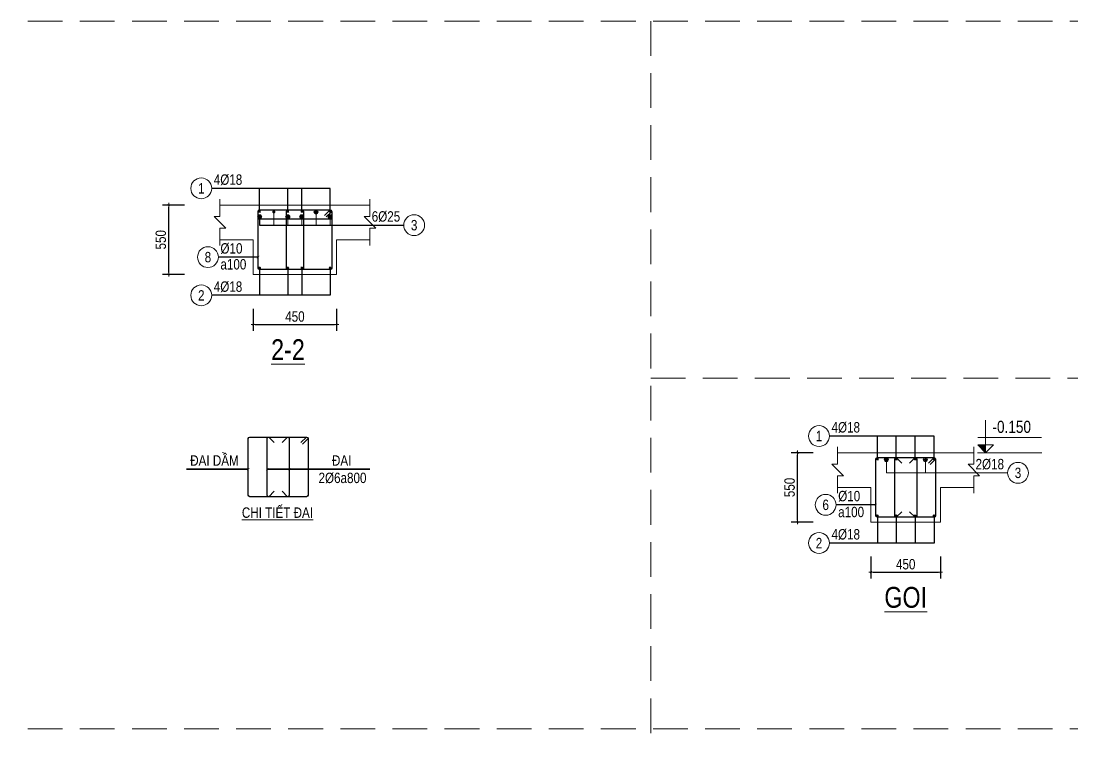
# Model space of a CAD drawing. Header units: millimetres. Extents: x 397144 to 10081729, y 99180 to 1327802.
# Drawn here: x 5054463 to 5069591, y 691481 to 701888 of the extents above; entities that cross this region are included whole.
import ezdxf
from ezdxf.enums import TextEntityAlignment as Align

# ---------------------------------------------------------------- set-up
doc = ezdxf.new("R2010")
doc.units = ezdxf.units.MM
doc.header["$PDSIZE"] = -10
doc.linetypes.add('HIDDEN', pattern=[0.375, 0.25, -0.125])
doc.layers.get('0').update_dxf_attribs({"linetype": 'CONTINUOUS'})
doc.layers.get('Defpoints').update_dxf_attribs({"color": 12, "linetype": 'CONTINUOUS'})
for name, color, linetype, lineweight in [('kata_dim', 8, 'CONTINUOUS', 13), ('kata_net khuat', 9, 'HIDDEN', 5), ('kata_net manh', 8, 'CONTINUOUS', 5), ('kata_net thay', 4, 'CONTINUOUS', 20), ('kata_text', 7, 'CONTINUOUS', 20), ('kata_thep chu', 1, 'CONTINUOUS', 35), ('kata_thep dai', 220, 'CONTINUOUS', 25)]:
    doc.layers.add(name, color=color, linetype=linetype, lineweight=lineweight)
doc.styles.add('kata_text', font='arial.ttf', dxfattribs={"width": 0.8})
doc.styles.add('Star-HelCon', font='VHELVCN_0.TTF')
doc.dimstyles.new('kata_dim_30', dxfattribs={"dimscale": 60, "dimtxt": 2.5, "dimasz": 0.5, "dimexe": 1.5, "dimexo": 2.5, "dimtad": 1, "dimdec": 0, "dimlfac": 0.5, "dimzin": 0, "dimdsep": 46, "dimtxsty": 'kata_text', "dimblk": 'kata_block_ArchTick', "dimcen": 0.09, "dimdle": 1.2, "dimclrd": 8, "dimclre": 8, "dimclrt": 3, "dimadec": 0, "dimazin": 0, "dimtfac": 1, "dimtdec": 0, "dimtix": 1, "dimtofl": 0, "dimtmove": 0, "dimatfit": 3, "dimfxl": 3.75, "dimfxlon": 1, "dimtolj": 1, "dimtzin": 0, "dimarcsym": 0})
doc.dimstyles.new('kata_dim_70', dxfattribs={"dimscale": 70, "dimtxt": 2.15, "dimasz": 0.5, "dimexe": 1, "dimexo": 2, "dimtad": 1, "dimdec": 0, "dimrnd": 5, "dimzin": 0, "dimdsep": 46, "dimtxsty": 'Star-HelCon', "dimblk": 'kata_block_ArchTick', "dimcen": 0.09, "dimdle": 1.2, "dimclrd": 8, "dimclre": 8, "dimclrt": 3, "dimadec": 0, "dimazin": 0, "dimtfac": 1, "dimtdec": 0, "dimtix": 1, "dimtmove": 2, "dimatfit": 3, "dimfxl": 3.75, "dimfxlon": 1, "dimtolj": 1, "dimtzin": 0, "dimarcsym": 0})

# ---------------------------------------------------------------- blocks, each defined once
blk = doc.blocks.new('kata_block_ArchTick')
at = {"color": 8}
blk.add_line((1, 0), (-1, 0), dxfattribs=at)
at = {"color": 8, "const_width": 0.15}
blk.add_lwpolyline([(-0.5, -0.5), (0.5, 0.5)], dxfattribs=at)
blk = doc.blocks.new('*D344')
at = {"layer": 'Defpoints', "color": 0, "transparency": 16777216}
for p in [(5066697.676156554, 694673.9526233418), (5067697.676156554, 694673.9526233418), (5067697.676156554, 693953.9526233418)]:
    blk.add_point(p, dxfattribs=at)
at = {"layer": 'kata_dim', "color": 8, "lineweight": -2, "transparency": 16777216}
for p, q in [((5066697.676156554, 694178.9526233418), (5066697.676156554, 693863.9526233418)), ((5067697.676156554, 694178.9526233418), (5067697.676156554, 693863.9526233418)), ((5066727.676156554, 693953.9526233418), (5067667.676156554, 693953.9526233418))]:
    blk.add_line(p, q, dxfattribs=at)
at = {"layer": 'kata_dim', "color": 8, "lineweight": -2, "transparency": 16777216, "xscale": 30, "yscale": 30, "zscale": 30, "rotation": 180}
blk.add_blockref('kata_block_ArchTick', (5066697.676156554, 693953.9526233418), dxfattribs=at)
at = {"layer": 'kata_dim', "color": 8, "lineweight": -2, "transparency": 16777216, "xscale": 30, "yscale": 30, "zscale": 30}
blk.add_blockref('kata_block_ArchTick', (5067697.676156554, 693953.9526233418), dxfattribs=at)
at = {"layer": 'kata_dim', "color": 3, "transparency": 16777216, "insert": (5067197.676156554, 694068.0385715001), "char_height": 150, "attachment_point": 5, "style": 'kata_text'}
blk.add_mtext('\\A1;450', dxfattribs=at)
blk = doc.blocks.new('kata_block_THEP')
at = {"layer": 'kata_thep chu', "color": 0}
for p, q in [((-0.5, 0), (0.5, 0)), ((-0.3535533905960619, 0.353553390592424), (0.3535533905960619, -0.353553390592424)), ((0.3535533905960619, 0.353553390592424), (-0.3535533905960619, -0.353553390592424)), ((0, 0.5), (0, -0.5))]:
    blk.add_line(p, q, dxfattribs=at)
at = {"layer": 'kata_thep chu', "color": 0, "const_width": 0.08333333333333334}
blk.add_lwpolyline([(-0.5, -1.818989403545856e-12, 1), (0.5000000000145519, -1.818989403545856e-12, 1), (-0.5, -1.818989403545856e-12, 1)], format="xyb", dxfattribs=at)
blk = doc.blocks.new('*U12')
blk.add_circle((-2.5, 0), 2.5)
at = {"layer": 'kata_text', "color": 3, "style": 'kata_text', "width": 0.8}
blk.add_attdef('DK1', (0.5, 0.8455043070534884), '', height=2.5, dxfattribs=at)
at = {"layer": 'kata_text', "color": 7, "style": 'kata_text', "width": 0.8}
blk.add_attdef('SH2', text='', height=2.5, dxfattribs=at).set_placement((-2.5, 0), align=Align.MIDDLE)
blk = doc.blocks.new('*U13')
blk.add_circle((-2.5, 0), 2.5)
at = {"layer": 'kata_text', "color": 3, "style": 'kata_text', "width": 0.8}
for tag, p in [('DK1', (0.5, 0.8455043070534884)), ('KC1', (0.5, -2.972544307831413))]:
    blk.add_attdef(tag, p, '', height=2.5, dxfattribs=at)
at = {"layer": 'kata_text', "color": 7, "style": 'kata_text', "width": 0.8}
blk.add_attdef('SH2', text='', height=2.5, dxfattribs=at).set_placement((-2.5, 0), align=Align.MIDDLE)
blk = doc.blocks.new('*D345')
at = {"layer": 'Defpoints', "color": 0, "transparency": 16777216}
for p in [(5065640.855554789, 695673.952623342), (5066856.85555477, 695673.952623342), (5066856.85555477, 694673.952623342)]:
    blk.add_point(p, dxfattribs=at)
at = {"layer": 'kata_dim', "color": 8, "lineweight": -2, "transparency": 16777216}
for p, q in [((5065865.855554789, 695673.952623342), (5065550.855554789, 695673.952623342)), ((5065640.855554789, 694703.952623342), (5065640.855554789, 695643.952623342)), ((5065865.855554789, 694673.952623342), (5065550.855554789, 694673.952623342))]:
    blk.add_line(p, q, dxfattribs=at)
at = {"layer": 'kata_dim', "color": 8, "lineweight": -2, "transparency": 16777216, "xscale": 30, "yscale": 30, "zscale": 30}
for p, rotation in [((5065640.855554789, 695673.952623342), 90), ((5065640.855554789, 694673.952623342), 270)]:
    blk.add_blockref('kata_block_ArchTick', p, dxfattribs=dict(at, rotation=rotation))
at = {"layer": 'kata_dim', "color": 3, "transparency": 16777216, "insert": (5065526.76960663, 695173.9526233404), "char_height": 150, "attachment_point": 5, "rotation": 90, "style": 'kata_text'}
blk.add_mtext('\\A1;550', dxfattribs=at)
blk = doc.blocks.new('*U11')
blk.add_circle((2.5, 0), 2.5)
at = {"layer": 'kata_text', "color": 3, "style": 'kata_text', "width": 0.8}
blk.add_attdef('DK2', text='', height=2.5, dxfattribs=at).set_placement((-0.85, 0.8455043070534884), align=Align.RIGHT)
at = {"layer": 'kata_text', "color": 7, "style": 'kata_text', "width": 0.8}
blk.add_attdef('SH3', text='', height=2.5, dxfattribs=at).set_placement((2.5, 0), align=Align.MIDDLE)
blk = doc.blocks.new('kata_block_TD')
at = {"color": 6, "linetype": 'ByBlock', "lineweight": -2, "style": 'kata_text', "width": 0.8}
blk.add_attdef('SECTDET2', text='', height=5, dxfattribs=at).set_placement((0, 7.970649532882817), align=Align.CENTER)
at = {"color": 0, "linetype": 'ByBlock', "lineweight": -2, "style": 'kata_text', "width": 0.8}
blk.add_attdef('SECTDET1', text='', height=5, dxfattribs=at).set_placement((0, 1.470649532882817), align=Align.CENTER)
at = {"color": 3, "lineweight": 25, "style": 'kata_text', "width": 0.8}
blk.add_attdef('SSCALE', text='', height=2.5, dxfattribs=at).set_placement((0, -3.998868953555331), align=Align.CENTER)
blk = doc.blocks.new('kata_block_CT')
blk.add_hatch(color=256).paths.add_polyline_path([(0, 1.596954857557648), (-1.612010908633238, 1.596954857557648), (0, 0)])
at = {"ltscale": 50}
h = blk.add_hatch(dxfattribs=at)
h.set_pattern_fill('ANSI31', color=8, scale=1.406250541793835, style=0)
h.set_pattern_definition([(45.00000000000001, (0, 5.456968210637569e-12), (-3.157122508925224, 3.157122508925225), [])])
h.paths.add_polyline_path([(0, 1.596954857557648), (0, 0), (1.612010908924276, 1.596954857557648)])
at = {"color": 8, "ltscale": 50}
for p, q in [((-1.592704896858777, 3.140833880479477), (11.46947077315417, 3.140833880479477)), ((11.56125648126181, 5.456968210637569e-12), (-1.63869572513795, 5.456968210637569e-12))]:
    blk.add_line(p, q, dxfattribs=at)
for points in [[(0, 6.69495074864426), (0, 0)], [(0, 0), (-1.612010908633238, 1.596954857557648), (0, 1.596954857557648)], [(0, 0), (1.612010908924276, 1.596954857557648), (0, 1.596954857557648)]]:
    blk.add_lwpolyline(points, dxfattribs=at)
at = {"color": 3, "style": 'kata_text', "width": 0.8}
blk.add_attdef('CT', (1.409564409346785, 4.068271311703938), '', height=2.5, dxfattribs=at)
blk = doc.blocks.new('*D725')
at = {"layer": 'Defpoints', "color": 0, "transparency": 16777216}
for p in [(5057805.622341624, 698239.4370741316), (5059005.622341624, 698239.4370741316), (5059005.622341624, 697519.4370741316)]:
    blk.add_point(p, dxfattribs=at)
at = {"layer": 'kata_dim', "color": 8, "lineweight": -2, "transparency": 16777216}
for p, q in [((5057805.622341624, 697744.4370741316), (5057805.622341624, 697429.4370741316)), ((5059005.622341624, 697744.4370741316), (5059005.622341624, 697429.4370741316)), ((5057835.622341624, 697519.4370741316), (5058975.622341624, 697519.4370741316))]:
    blk.add_line(p, q, dxfattribs=at)
at = {"layer": 'kata_dim', "color": 8, "lineweight": -2, "transparency": 16777216, "xscale": 30, "yscale": 30, "zscale": 30, "rotation": 180}
blk.add_blockref('kata_block_ArchTick', (5057805.622341624, 697519.4370741316), dxfattribs=at)
at = {"layer": 'kata_dim', "color": 8, "lineweight": -2, "transparency": 16777216, "xscale": 30, "yscale": 30, "zscale": 30}
blk.add_blockref('kata_block_ArchTick', (5059005.622341624, 697519.4370741316), dxfattribs=at)
at = {"layer": 'kata_dim', "color": 3, "transparency": 16777216, "insert": (5058405.622341624, 697633.5230222899), "char_height": 150, "attachment_point": 5, "style": 'kata_text'}
blk.add_mtext('\\A1;450', dxfattribs=at)
blk = doc.blocks.new('*D726')
at = {"layer": 'Defpoints', "color": 0, "transparency": 16777216}
for p in [(5056589.622341645, 699239.4370741318), (5057805.622341626, 699239.4370741318), (5057805.622341626, 698239.4370741318)]:
    blk.add_point(p, dxfattribs=at)
at = {"layer": 'kata_dim', "color": 8, "lineweight": -2, "transparency": 16777216}
for p, q in [((5056814.622341645, 699239.4370741318), (5056499.622341645, 699239.4370741318)), ((5056589.622341645, 698269.4370741318), (5056589.622341645, 699209.4370741318)), ((5056814.622341645, 698239.4370741318), (5056499.622341645, 698239.4370741318))]:
    blk.add_line(p, q, dxfattribs=at)
at = {"layer": 'kata_dim', "color": 8, "lineweight": -2, "transparency": 16777216, "xscale": 30, "yscale": 30, "zscale": 30}
for p, rotation in [((5056589.622341645, 699239.4370741318), 90), ((5056589.622341645, 698239.4370741318), 270)]:
    blk.add_blockref('kata_block_ArchTick', p, dxfattribs=dict(at, rotation=rotation))
at = {"layer": 'kata_dim', "color": 3, "transparency": 16777216, "insert": (5056475.536393486, 698739.4370741302), "char_height": 150, "attachment_point": 5, "rotation": 90, "style": 'kata_text'}
blk.add_mtext('\\A1;550', dxfattribs=at)
blk = doc.blocks.new('ct dai')
at = {"layer": 'kata_thep dai'}
for points in [[(3878222.79751323, -233111.3542104892), (3878302.79751323, -233031.3542104892, -0.414213562), (3878324.79751323, -233053.3542104892), (3878324.79751323, -233869.3542104892, -0.414213562), (3878302.79751323, -233891.3542104892), (3877486.79751323, -233891.3542104892, -0.414213562), (3877464.79751323, -233869.3542104892), (3877464.79751323, -233053.3542104892, -0.414213562), (3877486.79751323, -233031.3542104892), (3878302.79751323, -233031.3542104892, -0.414213562), (3878324.79751323, -233053.3542104892), (3878244.79751323, -233133.3542104892)], [(3877838.79751323, -233811.3542104892), (3877758.797513244, -233891.3542104892), (3877758.797513229, -233891.3542104892, -0.414213562), (3877736.797513229, -233869.3542104892), (3877736.797513229, -233053.3542104892, -0.414213562), (3877758.797513229, -233031.3542104892), (3877758.797513244, -233031.3542104892), (3877838.79751323, -233111.3542104891)], [(3878030.797513229, -233031.3542104892), (3878030.797513229, -233031.3542104892, -0.414213562), (3878052.797513229, -233053.3542104892), (3878052.797513229, -233869.3542104892, -0.414213562), (3878030.797513229, -233891.3542104892), (3878030.797513216, -233891.3542104892), (3877950.797513229, -233811.3542104892)], [(3877950.797513229, -233111.3542104891), (3878030.797513215, -233031.3542104891), (3878030.797513229, -233031.3542104892, -0.414213562), (3878052.797513229, -233053.3542104892), (3878052.797513229, -233053.3542104892)]]:
    blk.add_lwpolyline(points, format="xyb", dxfattribs=at)
at = {"layer": 'kata_text', "color": 3, "style": 'kata_text', "width": 0.8}
for s, p in [('ĐAI DẦM', (3876628.292, -233443.6895)), ('ĐAI', (3878668.859789761, -233443.6895)), ('2%%C6a800', (3878475.682289761, -233694.3863247983))]:
    blk.add_text(s, height=150, dxfattribs=at).set_placement(p)
at = {"layer": 'kata_text', "style": 'kata_text', "width": 0.8}
blk.add_text('%%UCHI TIẾT ĐAI', height=150, dxfattribs=at).set_placement((3877372.087289761, -234194.5625))
at = {"layer": 'kata_net manh'}
for points in [[(3877464.79751323, -233494.2937104892), (3876577.440513229, -233494.2937104892)], [(3877736.797513229, -233494.2937104892), (3878896.15451323, -233494.2937104892)], [(3878052.797513229, -233494.2937104892), (3879212.15451323, -233494.2937104892)]]:
    blk.add_leader(points, dimstyle='kata_dim_70', override={"dimasz": 0.5, "dimldrblk": 'ArchTick'}, dxfattribs=at)

msp = doc.modelspace()

# ---------------------------------------------------------------- linework, layer by layer
at = {"layer": 'kata_dim'}
for points in [[(5057325.622341624, 698656.1037407981), (5057325.622341624, 698906.1037407981), (5057408.955674958, 698906.1037407981), (5057242.289008291, 699072.7704074648), (5057325.622341624, 699072.7704074648), (5057325.622341624, 699322.7704074648)], [(5059485.622341624, 698656.1037407981), (5059485.622341624, 698906.1037407981), (5059568.955674958, 698906.1037407981), (5059402.289008291, 699072.7704074648), (5059485.622341624, 699072.7704074648), (5059485.622341624, 699322.7704074648)], [(5066217.676156554, 695090.6192900083), (5066217.676156554, 695340.6192900083), (5066301.009489888, 695340.6192900083), (5066134.342823221, 695507.2859566751), (5066217.676156554, 695507.2859566751), (5066217.676156554, 695757.2859566751)], [(5068177.676156554, 695090.6192900083), (5068177.676156554, 695340.6192900083), (5068261.009489888, 695340.6192900083), (5068094.342823221, 695507.2859566751), (5068177.676156554, 695507.2859566751), (5068177.676156554, 695757.2859566751)]]:
    msp.add_lwpolyline(points, dxfattribs=at)
at = {"layer": 'kata_net khuat', "ltscale": 2000}
for p, q in [((5029810.751794628, 701887.9984380889), (5078445.64699921, 701887.998438089)), ((5063528.088043902, 701887.998438089), (5063528.088043902, 680695.1847150068)), ((5063528.088043902, 696748.5055100753), (5078804.279007335, 696748.5055100754)), ((5029810.751794628, 691700.584296346), (5078445.64699921, 691700.5842963461))]:
    msp.add_line(p, q, dxfattribs=at)
at = {"layer": 'kata_net manh'}
for p, q in [((5058100.622341638, 699142.8204276542), (5058100.622341638, 698949.4370741316)), ((5058709.622341638, 699108.2109276544), (5058709.622341638, 698949.4370741316)), ((5057897.622341624, 699039.4370741316), (5057897.622341624, 698949.4370741316)), ((5058302.490564929, 699039.4370741316), (5058302.490564929, 698949.4370741316)), ((5058503.517564929, 699039.4370741316), (5058503.517564929, 698949.4370741316)), ((5058913.622341624, 699039.4370741316), (5058913.622341624, 698949.4370741316)), ((5066918.930003824, 695547.3378375695), (5066919.747379845, 695383.9526233418)), ((5067480.597879845, 695542.7264768647), (5067480.597879845, 695383.9526233418)), ((5066919.747379845, 695383.9526233418), (5068664.058911643, 695383.9526233418))]:
    msp.add_line(p, q, dxfattribs=at)
for centre in [(5057897.622341624, 699069.4370741316), (5058302.490564929, 699069.4370741316), (5058503.517564929, 699069.4370741316), (5058709.622341638, 699138.2109276544), (5058913.622341624, 699069.4370741316), (5066918.595879844, 695577.3359768646), (5067480.597879845, 695572.7264768647)]:
    msp.add_circle(centre, 30, dxfattribs=at)
at = {"layer": 'kata_net thay'}
for p, q in [((5057325.622341624, 699239.4370741316), (5059485.622341624, 699239.4370741316)), ((5066217.676156554, 695673.9526233418), (5068177.676156554, 695673.9526233418))]:
    msp.add_line(p, q, dxfattribs=at)
for points in [[(5057325.622341624, 698739.4370741316), (5057805.622341624, 698739.4370741316), (5057805.622341624, 698239.4370741316), (5059005.622341624, 698239.4370741316), (5059005.622341624, 698739.4370741316), (5059485.622341624, 698739.4370741316)], [(5066217.676156554, 695173.9526233418), (5066697.676156554, 695173.9526233418), (5066697.676156554, 694673.9526233418), (5067697.676156554, 694673.9526233418), (5067697.676156554, 695173.9526233418), (5068177.676156554, 695173.9526233418)]]:
    msp.add_lwpolyline(points, dxfattribs=at)
at = {"layer": 'kata_thep dai'}
msp.add_line((5057875.622341624, 699038.2209276544), (5058935.622341624, 699038.2209276544), dxfattribs=at)
for points in [[(5058833.622341624, 699089.4370741316), (5058913.622341624, 699169.4370741316, -0.414213562), (5058935.622341624, 699147.4370741316), (5058935.622341624, 698331.4370741316, -0.414213562), (5058913.622341624, 698309.4370741316), (5057897.622341624, 698309.4370741316, -0.414213562), (5057875.622341624, 698331.4370741316), (5057875.622341624, 699147.4370741316, -0.414213562), (5057897.622341624, 699169.4370741316), (5058913.622341624, 699169.4370741316, -0.414213562), (5058935.622341624, 699147.4370741316), (5058855.622341624, 699067.4370741316)], [(5058507.122341624, 699169.4370741316), (5058507.122341624, 699169.4370741316, -0.414213562), (5058529.122341624, 699147.4370741316), (5058529.122341624, 698331.4370741316, -0.414213562), (5058507.122341624, 698309.4370741316), (5058304.122341624, 698309.4370741316, -0.414213562), (5058282.122341624, 698331.4370741316), (5058282.122341624, 699147.4370741316, -0.414213562), (5058304.122341624, 699169.4370741316), (5058507.122341624, 699169.4370741316, -0.414213562), (5058529.122341624, 699147.4370741316), (5058529.122341624, 699147.4370741316)], [(5067525.676156554, 695523.9526233418), (5067605.676156554, 695603.9526233418, -0.414213562), (5067627.676156554, 695581.9526233418), (5067627.676156554, 694765.9526233418, -0.414213562), (5067605.676156554, 694743.9526233418), (5066789.676156554, 694743.9526233418, -0.414213562), (5066767.676156554, 694765.9526233418), (5066767.676156554, 695581.9526233418, -0.414213562), (5066789.676156554, 695603.9526233418), (5067605.676156554, 695603.9526233418, -0.414213562), (5067627.676156554, 695581.9526233418), (5067547.676156554, 695501.9526233418)], [(5067141.676156555, 694823.9526233417), (5067061.676156568, 694743.9526233418), (5067061.676156553, 694743.9526233418, -0.414213562), (5067039.676156553, 694765.9526233418), (5067039.676156553, 695581.9526233418, -0.414213562), (5067061.676156553, 695603.9526233418), (5067061.676156568, 695603.9526233418), (5067141.676156555, 695523.9526233418)], [(5067333.676156553, 695603.9526233418), (5067333.676156553, 695603.9526233418, -0.414213562), (5067355.676156553, 695581.9526233418), (5067355.676156553, 694765.9526233418, -0.414213562), (5067333.676156553, 694743.9526233418), (5067333.67615654, 694743.9526233418), (5067253.676156553, 694823.9526233417)], [(5067253.676156553, 695523.9526233418), (5067333.67615654, 695603.9526233418), (5067333.676156553, 695603.9526233418, -0.414213562), (5067355.676156553, 695581.9526233418), (5067355.676156553, 695581.9526233418)]]:
    msp.add_lwpolyline(points, format="xyb", dxfattribs=at)

# ---------------------------------------------------------------- block references
at = {"layer": 'kata_net manh', "xscale": 60, "yscale": 60, "zscale": 60}
for name, p, values in [('*U12', (5057207.622341624, 699479.4370741316), {'SH2': '1', 'DK1': '4%%C18'}), ('*U11', (5059972.005096713, 698949.4370741316), {'SH3': '3', 'DK2': '6%%C25'}), ('*U13', (5057303.622341624, 698489.4370741316), {'SH2': '8', 'DK1': '%%C10', 'KC1': 'a100'}), ('*U12', (5057207.622341624, 697939.4370741316), {'SH2': '2', 'DK1': '4%%C18'}), ('*U12', (5066099.676156554, 695913.9526233418), {'SH2': '1', 'DK1': '4%%C18'}), ('*U11', (5068664.058911643, 695383.9526233418), {'SH3': '3', 'DK2': '2%%C18'}), ('*U13', (5066195.676156554, 694923.9526233418), {'SH2': '6', 'DK1': '%%C10', 'KC1': 'a100'}), ('*U12', (5066099.676156554, 694373.9526233418), {'SH2': '2', 'DK1': '4%%C18'})]:
    msp.add_blockref(name, p, dxfattribs=at).add_auto_attribs(values)
at = {"layer": 'kata_text'}
ref = msp.add_blockref('kata_block_TD', (5058305.622341624, 696919.4370741316), dxfattribs=dict(at, xscale=60, yscale=60, zscale=60))
ref.add_attrib('SECTDET1', '%%u2-2', dxfattribs={"layer": '0', "color": 0, "linetype": 'ByBlock', "lineweight": -2, "height": 300, "style": 'kata_text', "width": 0.8}).set_placement((5058305.622341624, 697007.6760461044), align=Align.CENTER)
at = {"layer": 'kata_text', "xscale": 70, "yscale": 70, "zscale": 70}
msp.add_blockref('kata_block_CT', (5068347.847800653, 695673.9526233413), dxfattribs=at).add_auto_attribs({'CT': '-0.150'})
at = {"layer": 'kata_text'}
ref = msp.add_blockref('kata_block_TD', (5067197.676156554, 693353.9526233418), dxfattribs=dict(at, xscale=60, yscale=60, zscale=60))
ref.add_attrib('SECTDET1', '%%uGOI', dxfattribs={"layer": '0', "color": 0, "linetype": 'ByBlock', "lineweight": -2, "height": 300, "style": 'kata_text', "width": 0.8}).set_placement((5067197.676156554, 693442.1915953147), align=Align.CENTER)
at = {"layer": 'kata_thep chu'}
for p, xscale, yscale, zscale in [((5057897.622341624, 699069.4370741316), 40, 40, 40), ((5057897.622341624, 699147.4370741316), 28, 28, 28), ((5058100.622341638, 699142.8204276543), 40, 40, 40), ((5058302.490564929, 699069.4370741316), 40, 40, 40), ((5058303.622341638, 699147.4370741316), 28, 28, 28), ((5058503.517564929, 699069.4370741316), 40, 40, 40), ((5058506.622341638, 699147.4370741316), 28, 28, 28), ((5058709.622341638, 699138.2109276544), 40, 40, 40), ((5058913.622341624, 699069.4370741316), 40, 40, 40), ((5058913.622341624, 699147.4370741316), 28, 28, 28), ((5057897.622341624, 698331.4370741316), 32, 32, 32), ((5058303.622341638, 698331.4370741316), 32, 32, 32), ((5058506.622341638, 698331.4370741316), 32, 32, 32), ((5058913.622341624, 698331.4370741316), 32, 32, 32), ((5066789.676156554, 695581.9526233418), 28, 28, 28), ((5066918.595879844, 695577.3359768646), 40, 40, 40), ((5067061.676156554, 695581.9526233418), 28, 28, 28), ((5067333.676156554, 695581.9526233418), 28, 28, 28), ((5067480.597879845, 695572.7264768647), 40, 40, 40), ((5067605.676156554, 695581.9526233418), 28, 28, 28), ((5066789.676156554, 694765.9526233418), 32, 32, 32), ((5067061.676156554, 694765.9526233418), 32, 32, 32), ((5067333.676156554, 694765.9526233418), 32, 32, 32), ((5067605.676156554, 694765.9526233418), 32, 32, 32)]:
    msp.add_blockref('kata_block_THEP', p, dxfattribs=dict(at, xscale=xscale, yscale=yscale, zscale=zscale))
msp.add_blockref('ct dai', (1180269.976770885, 928930.9534719832), dxfattribs=at)

# ---------------------------------------------------------------- dimensions: what is measured, and where the dimension line sits
at = {"layer": 'kata_dim'}
for base, p1, p2, picture, middle in [((5056589.622341645, 699239.4370741318), (5057805.622341624, 698239.4370741316), (5057805.622341624, 699239.4370741316), '*D726', (5056475.536393486, 698739.4370741302)), ((5065640.855554789, 695673.952623342), (5066856.855554768, 694673.9526233418), (5066856.855554768, 695673.9526233418), '*D345', (5065526.76960663, 695173.9526233404))]:
    dim = msp.add_linear_dim(base=base, p1=p1, p2=p2, angle=270, text='550', dimstyle='kata_dim_30', dxfattribs=at)
    dim.commit()
    dim.dimension.update_dxf_attribs({"geometry": picture, "text_midpoint": middle})
for base, p1, p2, picture, middle in [((5059005.622341624, 697519.4370741316), (5057805.622341624, 698239.4370741316), (5059005.622341624, 698239.4370741316), '*D725', (5058405.622341624, 697633.5230222899)), ((5067697.676156554, 693953.9526233418), (5066697.676156554, 694673.9526233418), (5067697.676156554, 694673.9526233418), '*D344', (5067197.676156554, 694068.0385715001))]:
    dim = msp.add_linear_dim(base=base, p1=p1, p2=p2, text='450', dimstyle='kata_dim_30', dxfattribs=at)
    dim.commit()
    dim.dimension.update_dxf_attribs({"geometry": picture, "text_midpoint": middle})

# ---------------------------------------------------------------- leaders
at = {"layer": 'kata_net manh'}
for points in [[(5057897.622341624, 699147.4370741316), (5057897.622341624, 699479.4370741316), (5057207.622341624, 699479.4370741316)], [(5058303.622341638, 699147.4370741316), (5058303.622341638, 699479.4370741316), (5057207.622341624, 699479.4370741316)], [(5058506.622341638, 699147.4370741316), (5058506.622341638, 699479.4370741316), (5057207.622341624, 699479.4370741316)], [(5058913.622341624, 699147.4370741316), (5058913.622341624, 699479.4370741316), (5057207.622341624, 699479.4370741316)], [(5057897.622341624, 699069.4370741316), (5057897.622341624, 698949.4370741316), (5059972.005096713, 698949.4370741316)], [(5057875.622341624, 698489.4370741316), (5057303.622341624, 698489.4370741316)], [(5057897.622341624, 698331.4370741316), (5057897.622341624, 697939.4370741316), (5057207.622341624, 697939.4370741316)], [(5058303.622341638, 698331.4370741316), (5058303.622341638, 697939.4370741316), (5057207.622341624, 697939.4370741316)], [(5058506.622341638, 698331.4370741316), (5058506.622341638, 697939.4370741316), (5057207.622341624, 697939.4370741316)], [(5058913.622341624, 698331.4370741316), (5058913.622341624, 697939.4370741316), (5057207.622341624, 697939.4370741316)], [(5066789.676156554, 695581.9526233418), (5066789.676156554, 695913.9526233418), (5066099.676156554, 695913.9526233418)], [(5067061.676156554, 695581.9526233418), (5067061.676156554, 695913.9526233418), (5066099.676156554, 695913.9526233418)], [(5067333.676156554, 695581.9526233418), (5067333.676156554, 695913.9526233418), (5066099.676156554, 695913.9526233418)], [(5067605.676156554, 695581.9526233418), (5067605.676156554, 695913.9526233418), (5066099.676156554, 695913.9526233418)], [(5066767.676156554, 694923.9526233418), (5066195.676156554, 694923.9526233418)], [(5066789.676156554, 694765.9526233418), (5066789.676156554, 694373.9526233418), (5066099.676156554, 694373.9526233418)], [(5067061.676156554, 694765.9526233418), (5067061.676156554, 694373.9526233418), (5066099.676156554, 694373.9526233418)], [(5067333.676156554, 694765.9526233418), (5067333.676156554, 694373.9526233418), (5066099.676156554, 694373.9526233418)], [(5067605.676156554, 694765.9526233418), (5067605.676156554, 694373.9526233418), (5066099.676156554, 694373.9526233418)]]:
    msp.add_leader(points, dimstyle='kata_dim_70', override={"dimasz": 0.5, "dimldrblk": 'ArchTick'}, dxfattribs=at)

doc.saveas('drawing.dxf')
